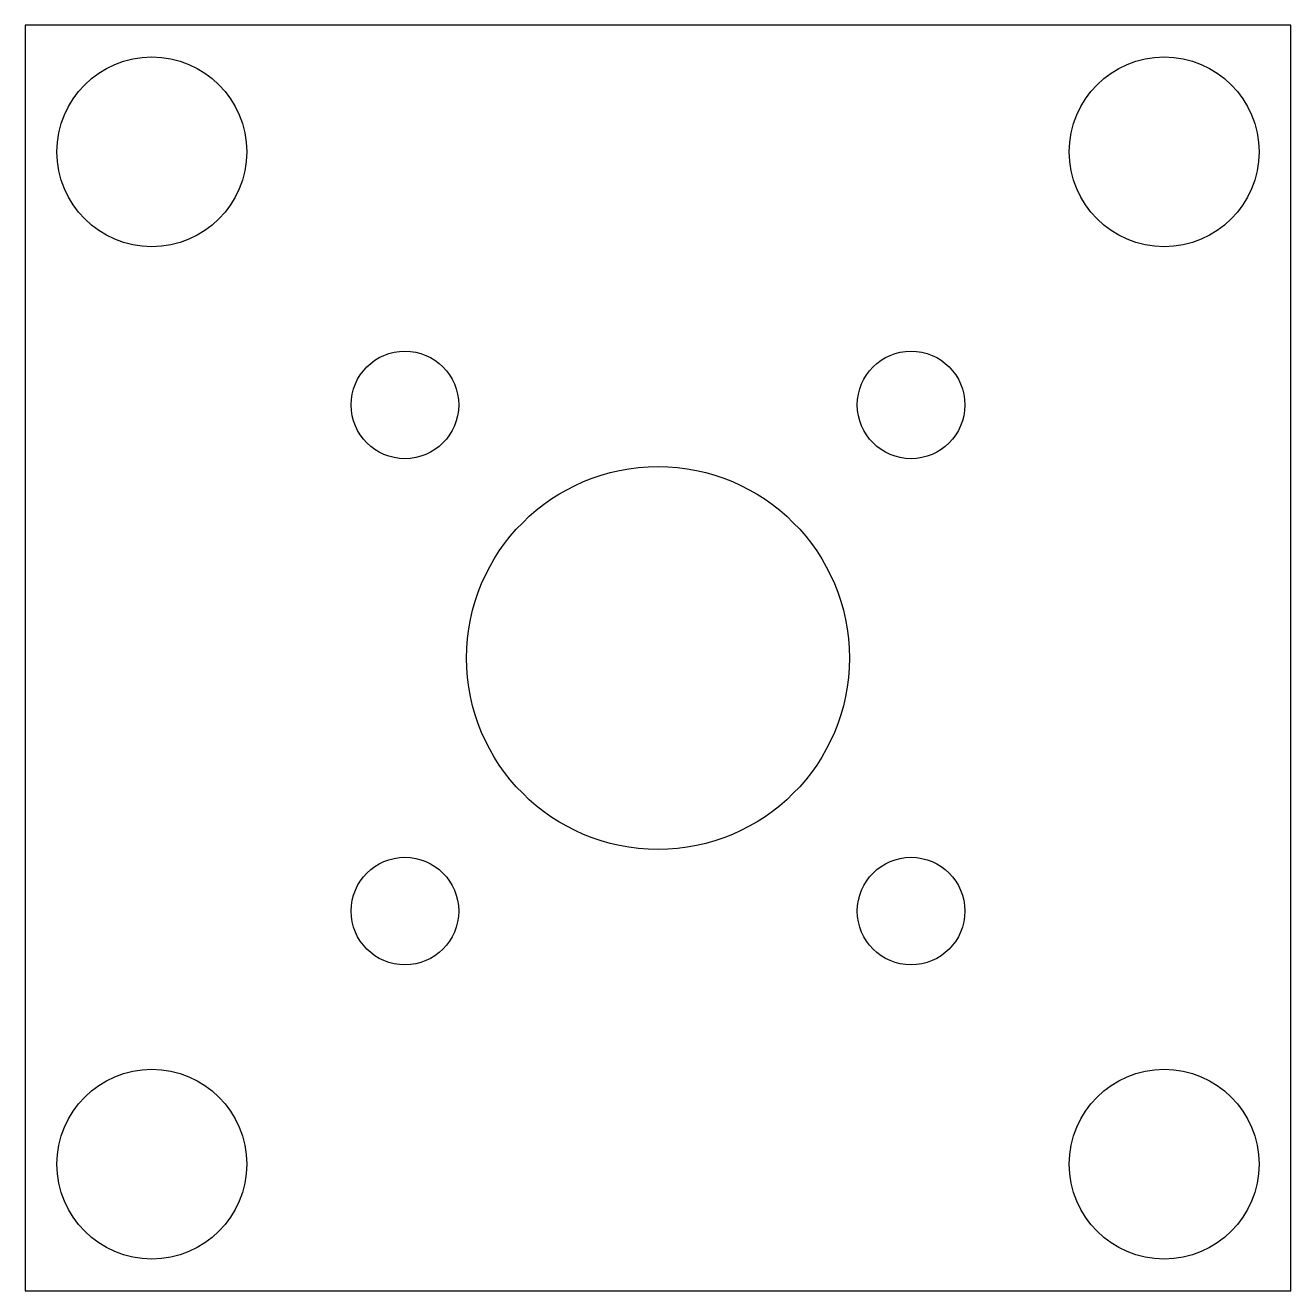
# Model space of a CAD drawing. Header units: millimetres. Extents: x -20 to 20, y -20 to 20.
import ezdxf

# ---------------------------------------------------------------- set-up
doc = ezdxf.new("R2010")
doc.units = ezdxf.units.MM

msp = doc.modelspace()

# ---------------------------------------------------------------- linework, layer by layer
at = {"layer": 'CUT'}
msp.add_lwpolyline([(-20, -20), (20, -20), (20, 20), (-20, 20)], close=True, dxfattribs=at)
at = {"layer": 'DRILL'}
for centre, radius in [((-16, 16), 3), ((16, 16), 3), ((-8, 8), 1.7), ((8, 8), 1.7), ((0, 0), 6.05), ((-8, -8), 1.7), ((8, -8), 1.7), ((-16, -16), 3), ((16, -16), 3)]:
    msp.add_circle(centre, radius, dxfattribs=at)

doc.saveas('drawing.dxf')
